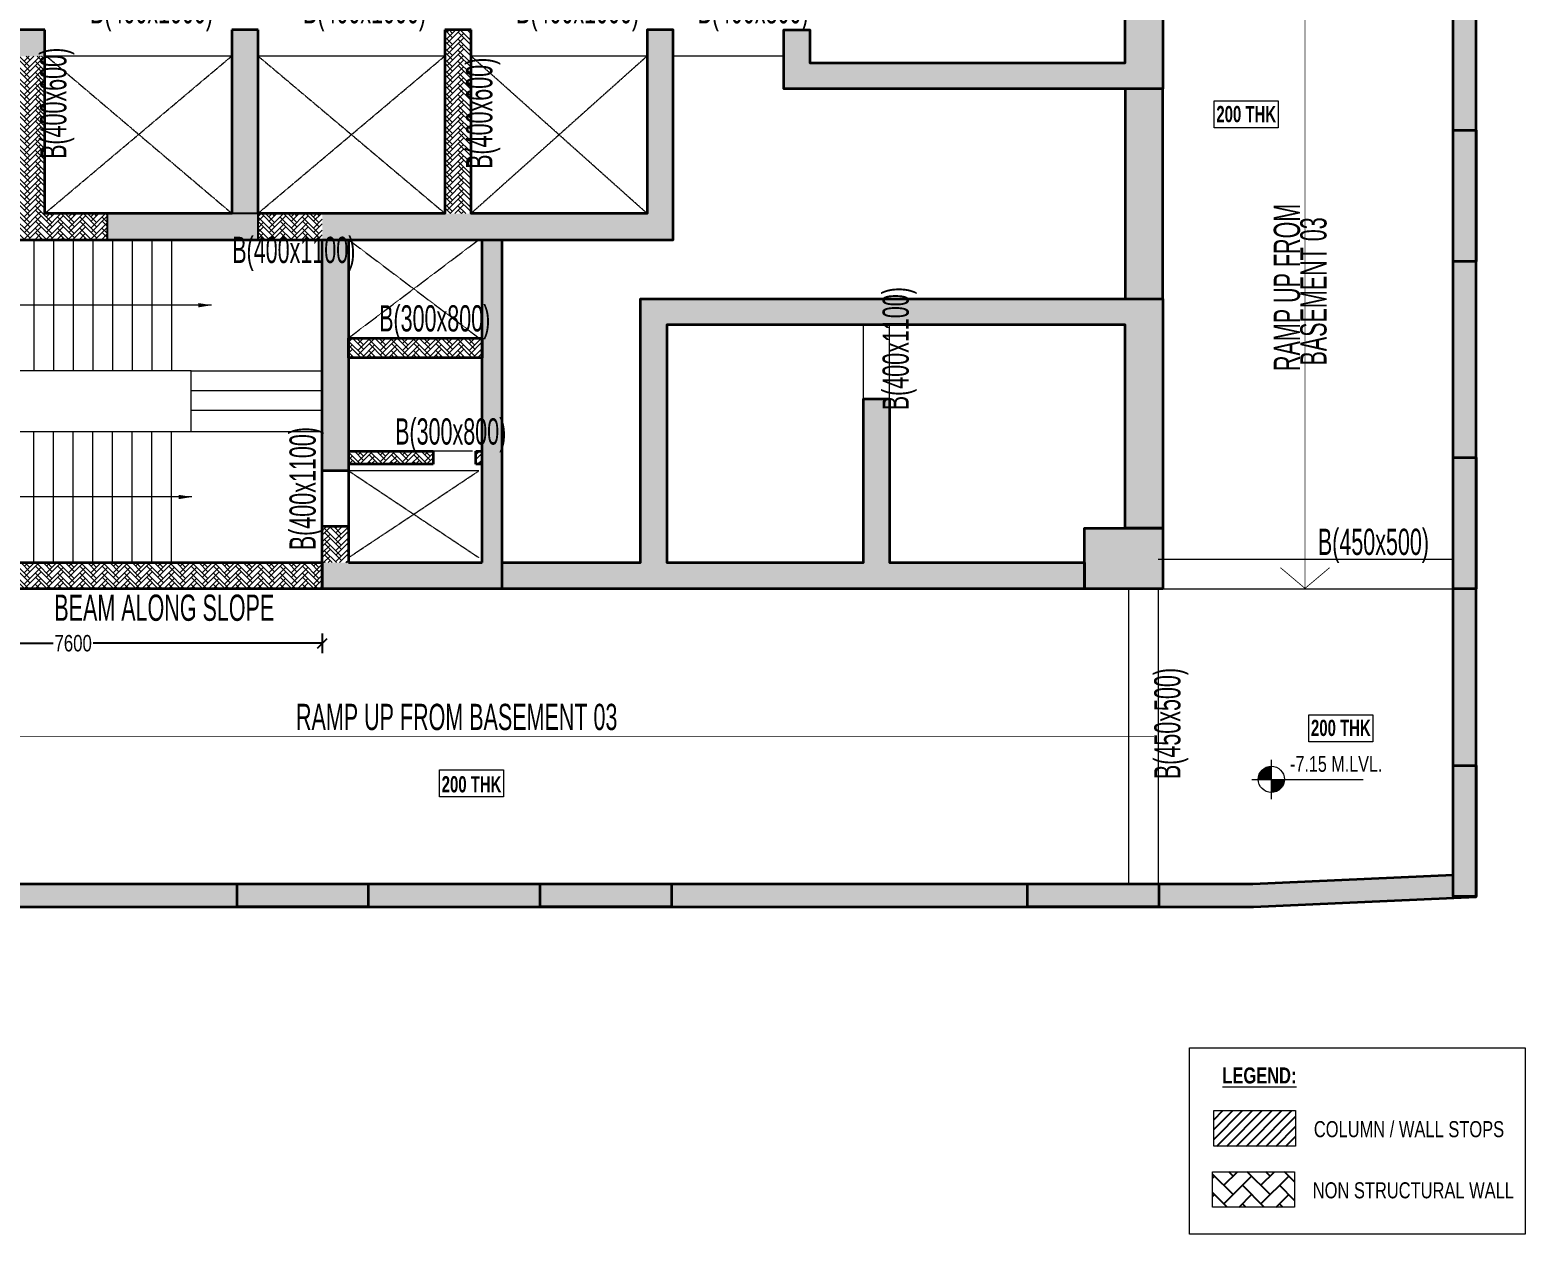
# Model space of a CAD drawing. Header units: millimetres. Extents: x -21 to 359617, y -13 to 62571.
# Drawn here: x 44454 to 67263, y 3909 to 22277 of the extents above; entities that cross this region are included whole.
import ezdxf

# ---------------------------------------------------------------- set-up
doc = ezdxf.new("R2010")
doc.units = ezdxf.units.MM
doc.linetypes.add('HIDDEN', pattern=[0.375, 0.25, -0.125])
doc.linetypes.add('HIDDEN2', pattern=[0.1875, 0.125, -0.0625])
for name, color, linetype, lineweight in [('A-ANNO-DIMS', 8, 'Continuous', 15), ('A-DETL-MISC', 35, 'Continuous', 15), ('A-FLOR-IDEN', 11, 'Continuous', 9), ('A-HIDD-ABVE', 8, 'HIDDEN', 20), ('A-HIDD-BELW', 8, 'HIDDEN2', 20), ('G-____-____-DIMS', 7, 'Continuous', 9), ('G-ANNO-TEXT', 231, 'Continuous', 9), ('S-BEAM', 7, 'Continuous', 18), ('S-BEAM-IDEN', 2, 'Continuous', 9), ('S-COL HATCH', 9, 'Continuous', 0), ('S-COLS', 5, 'Continuous', 35)]:
    doc.layers.add(name, color=color, linetype=linetype, lineweight=lineweight)
doc.layers.add('changes', color=7, linetype='Continuous')
doc.layers.add('SUNK SLAB', color=8, linetype='Continuous')
doc.styles.add('Dim.s & Anno.(Misc.)', font='ARIALN.TTF')
doc.styles.add('SOBHA', font='swisscl.ttf')
doc.styles.add('Swis721 LtCn BT', font='swisscl.ttf', dxfattribs={"width": 0.9, "height": 233.3551617873649})
doc.styles.add('Swis721 LtCn BT_1', font='swisscl.ttf', dxfattribs={"height": 239.9999999999999})
doc.styles.add('Swis721 LtCn BT_2', font='swisscl.ttf', dxfattribs={"height": 244.9922958397534})
doc.styles.add('Swis721 LtCn BT_B', font='', dxfattribs={"width": 0.9, "height": 246.9183359013865})
doc.styles.get('Swis721 LtCn BT_B').set_extended_font_data('Swis721 LtCn BT', bold=True)
doc.dimstyles.new('A-GFC-100', dxfattribs={"dimscale": 100, "dimtxt": 1.75, "dimasz": 1.5, "dimexe": 1.5, "dimexo": 0, "dimgap": 1, "dimtad": 1, "dimdsep": 46, "dimtxsty": 'Dim.s & Anno.(Misc.)', "dimblk": 'ARCHTICK', "dimcen": 0, "dimdle": 1.5, "dimclrd": 256, "dimclre": 8, "dimclrt": 6, "dimazin": 2, "dimtfac": 1, "dimtix": 1, "dimtmove": 2, "dimatfit": 3, "dimfxl": 1, "dimtolj": 1, "dimlwd": -1, "dimlwe": 9, "dimarcsym": 0})
doc.dimstyles.new('S-100', dxfattribs={"dimscale": 100, "dimtxt": 2.5, "dimasz": 1.5, "dimexe": 1.5, "dimexo": 1.5, "dimgap": 0.1, "dimtad": 0, "dimdec": 0, "dimrnd": 0.0005, "dimzin": 0, "dimdsep": 46, "dimtxsty": 'SOBHA', "dimblk": 'OBLIQUE', "dimcen": 0.09, "dimclrd": 8, "dimclre": 8, "dimclrt": 6, "dimadec": 0, "dimazin": 0, "dimtfac": 1, "dimtdec": 0, "dimtofl": 0, "dimtmove": 0, "dimatfit": 3, "dimfxl": 1.5, "dimfxlon": 1, "dimtolj": 1, "dimtzin": 0, "dimlwd": -1, "dimlwe": -1, "dimarcsym": 0})
pattern_1 = [(45, (-31794446.85298591, 20735559.74809882), (0, 169.7056274847714), [360, -120]), (135, (-31794362.00017216, 20735644.60091257), (1.33e-14, 169.7056274847714), [360, -120])]
pattern_2 = [(45, (-31785957.9913243, 20748560.67415439), (0, 169.7056274847714), [360, -120]), (135, (-31785873.13851056, 20748645.52696814), (1.33e-14, 169.7056274847714), [360, -120])]

# ---------------------------------------------------------------- blocks, each defined once
blk = doc.blocks.new('_ARCHTICK')
at = {"color": 0, "linetype": 'ByBlock', "const_width": 0.15}
blk.add_lwpolyline([(-0.5, -0.5), (0.5, 0.5)], dxfattribs=at)
blk = doc.blocks.new('A$C31bf04c8')
at = {"layer": 'S-COL HATCH', "transparency": 33554687}
h = blk.add_hatch(color=256, dxfattribs=at)
h.dxf.hatch_style = 1
edge = h.paths.add_edge_path()
edge.add_line((-12645.22190790623, -10575.19985628128), (46759.53647775203, -10575.19985628128))
edge.add_line((46759.53647775203, -10575.19985628128), (50154.77851886302, -10425.00601053238))
edge.add_line((50154.77851886302, -10425.00601053238), (50154.77851886302, 18362.28214049339))
edge.add_arc((65982.97857690603, 101150.6081447527), 84287.8332837242, 235.3318360843077, 259.1763076908551, ccw=False)
edge.add_arc((-8446.611141368747, 268.2098512127995), 41199.68046838963, 49.9961516128636, 101.0852321286915)
edge.add_line((-16368.03390341252, 40699.19712734222), (-15227.48269014805, 21150.0005850792))
edge.add_line((-15227.48269014805, 21150.0005850792), (-12645.22190790623, 21150.00058484077))
edge.add_line((-12645.22190790623, 21150.00058484077), (-12645.22190790623, -10575.19985628128))
edge = h.paths.add_edge_path(flags=16)
edge.add_line((-12295.22190838307, -10225.19985580444), (46751.79886502772, -10225.19985580444))
edge.add_line((46751.79886502772, -10225.19985580444), (49804.77851838618, -10090.14652299881))
edge.add_line((49804.77851838618, -10090.14652299881), (49804.77851838618, 18073.36296987534))
edge.add_arc((65982.9785742499, 101150.6081398986), 84637.83327854906, 235.3207608542366, 258.9803174311657, ccw=False)
edge.add_arc((-8446.611140910538, 268.2098531685769), 40849.68046623029, 49.97334944151059, 100.6567920093794)
edge.add_line((-16000.76089220494, 40413.33677697181), (-14897.30743341893, 21500.00058507919))
edge.add_line((-14897.30743341893, 21500.00058507919), (-12295.22190838307, 21500.00058460236))
edge.add_line((-12295.22190838307, 21500.00058460236), (-12295.22190838307, -10225.19985580444))
h = blk.add_hatch(color=256, dxfattribs=at)
h.dxf.hatch_style = 1
h.paths.add_polyline_path([(50154.77403869479, 1269.282260000706), (49804.77403860167, 1269.282260000706), (49804.77403860167, -730.7177399992943), (50154.77403869479, -730.7177399992943)])
h = blk.add_hatch(color=256, dxfattribs=at)
h.dxf.hatch_style = 1
h.paths.add_polyline_path([(49804.77403860167, -5724.030083488673), (50154.77403916046, -5724.030083488673), (50154.77403916046, -3724.030083488673), (49804.77403860167, -3724.030083488673)])
h = blk.add_hatch(color=256, dxfattribs=at)
h.dxf.hatch_style = 1
h.paths.add_polyline_path([(49804.77467297017, -10420.82390606031), (50154.77467352897, -10420.82390606031), (50154.77467352897, -8420.823906060308), (49804.77467297017, -8420.823906060308)])
h = blk.add_hatch(color=256, dxfattribs=at)
h.dxf.hatch_style = 1
h.paths.add_polyline_path([(31254.68912032992, -10224.03008209169), (31254.68912079558, -10574.03008265048), (33254.68912032992, -10574.03008265048), (33254.68912126124, -10224.03008209169)])
h = blk.add_hatch(color=256, dxfattribs=at)
h.dxf.hatch_style = 1
h.paths.add_polyline_path([(35879.76312229038, -10224.03008209169), (35879.76312275603, -10574.03008265048), (37879.76312229037, -10574.03008265048), (37879.7631232217, -10224.03008209169)])
h = blk.add_hatch(color=256, dxfattribs=at)
h.dxf.hatch_style = 1
h.paths.add_polyline_path([(43314.71465666219, -10224.03008618206), (43314.71465712786, -10574.03008674085), (45314.7146566622, -10574.03008674085), (45314.71465759351, -10224.03008618206)])
at = {"layer": 'S-COLS', "elevation": -6.406737e-10}
blk.add_lwpolyline([(-12645.22190790623, -10575.19985628128), (46759.53647775203, -10575.19985628128), (50154.77851886302, -10425.00601053238), (50154.77851886302, 18362.28214049339, -0.104418166803797), (18038.15277118236, 31827.21730065346, 0.2266855225477514), (-16368.03390341252, 40699.19712734222), (-15227.48269014805, 21150.0005850792), (-12645.22190790623, 21150.00058484077)], format="xyb", close=True, dxfattribs=at)
at = {"layer": 'S-COLS'}
blk.add_lwpolyline([(-12295.22190838307, -10225.19985580444), (46751.79886502772, -10225.19985580444), (49804.77851838618, -10090.14652299881), (49804.77851838618, 18073.36296987534, -0.1036025941680122), (17825.60995406657, 31548.66370105744, 0.2248253873117498), (-16000.76089220494, 40413.33677697181), (-14897.30743341893, 21500.00058507919), (-12295.22190838307, 21500.00058460236)], format="xyb", close=True, dxfattribs=at)
for points, elevation in [([(49804.77403860167, 1269.282260000706), (50154.77403869479, 1269.282260000706), (50154.77403869479, -730.7177399992943), (49804.77403860167, -730.7177399992943)], -4.87149e-10), ([(49804.77403860167, -3724.030083488673), (50154.77403916046, -3724.030083488673), (50154.77403916046, -5724.030083488673), (49804.77403860167, -5724.030083488673)], -4.87149e-10), ([(49804.77467297017, -8420.823906060308), (50154.77467352897, -8420.823906060308), (50154.77467352897, -10420.82390606031), (49804.77467297017, -10420.82390606031)], -4.86958e-10), ([(31254.68912032992, -10224.03008209169), (33254.68912126124, -10224.03008209169), (33254.68912032992, -10574.03008265048), (31254.68912079558, -10574.03008265048)], -4.87149e-10), ([(35879.76312229038, -10224.03008209169), (37879.7631232217, -10224.03008209169), (37879.76312229037, -10574.03008265048), (35879.76312275603, -10574.03008265048)], -4.87149e-10), ([(43314.71465666219, -10224.03008618206), (45314.71465759351, -10224.03008618206), (45314.7146566622, -10574.03008674085), (43314.71465712786, -10574.03008674085)], 3.293981e-10)]:
    blk.add_lwpolyline(points, close=True, dxfattribs=dict(at, elevation=elevation))
blk = doc.blocks.new('Spot Elevations - M_Spot Elevation - Target Filled-23738-FIRST FLOOR  FRAMING PLAN _NTA_')
at = {"layer": 'G-____-____-DIMS'}
h = blk.add_hatch(color=256, dxfattribs=at)
edge = h.paths.add_edge_path(flags=0)
edge.add_line((1.6e-15, 0), (-1.999999999999998, 0))
edge.add_arc((-2.6e-15, 1.9e-15), 1.999999999999994, 90.00000000000023, 180.0000000000001, ccw=False)
edge.add_line((1.6e-15, 1.999999999999998), (1.6e-15, 0))
h = blk.add_hatch(color=256, dxfattribs=at)
edge = h.paths.add_edge_path(flags=0)
edge.add_line((1.6e-15, 0), (2.000000000000003, 0))
edge.add_arc((9e-15, -5.8e-15), 1.999999999999992, 269.9999999999993, 359.99999999999983, ccw=False)
edge.add_line((1.6e-15, -1.999999999999999), (1.6e-15, 0))
for p, q in [((1.9e-15, -2.999999999999999), (1.9e-15, 2.999999999999999)), ((-2.999999999999997, 0), (14, 0))]:
    blk.add_line(p, q, dxfattribs=at)
blk.add_circle((1.6e-15, 0), 2.000000000000001, dxfattribs=at)
blk = doc.blocks.new('A$C0921b736')
at = {"layer": 'S-COL HATCH', "transparency": 33554687}
h = blk.add_hatch(color=256, dxfattribs=at)
h.dxf.hatch_style = 1
h.paths.add_polyline_path([(53250.00261548161, 8375.199839565903), (53250.00645974278, 19875.20501825586), (52675.00646021962, 19875.20503497123), (52675.00266996026, 8775.19985628128), (47865.00030091405, 8775.19985628128), (47865.00030091405, 9275.199857234955), (47464.94573882222, 9275.19985723123), (47464.94573882222, 8375.199856277555)])
h = blk.add_hatch(color=256, dxfattribs=at)
h.dxf.hatch_style = 1
h.paths.add_polyline_path([(36195.00383475423, 9275.199857234955), (32424.98373511434, 9275.199857234955), (32424.98373511434, 8875.199853420258), (36195.00383475423, 8875.199853420258)])
h = blk.add_hatch(color=256, dxfattribs=at)
h.dxf.hatch_style = 1
h.paths.add_polyline_path([(39445.00383475423, 9275.199857234955), (39045.00383378938, 9275.199857234955), (39045.00383378938, 6475.199453752487), (39445.00383475423, 6475.199453752487)])
h = blk.add_hatch(color=256, dxfattribs=at)
h.dxf.hatch_style = 1
h.paths.add_polyline_path([(40425.00396037474, 6075.199857231229), (40425.00396037474, 6475.199857234954), (45379.36065390706, 6475.199857234954), (45379.35989345982, 9275.19929081574), (45779.36065390706, 9275.19929081574), (45779.36065390706, 6075.199853420258)])
at = {"layer": 'S-COL HATCH'}
h = blk.add_hatch(dxfattribs=at)
h.set_pattern_fill('AR-HBONE', color=256, scale=30)
h.set_pattern_definition(pattern_1)
h.paths.add_polyline_path([(42695.00383379683, 6475.199453752487), (42295.00383093953, 6475.199453752487), (42295.00383093953, 9275.199857234955), (42695.00383379683, 9275.199857234955)])
h = blk.add_hatch(dxfattribs=at)
h.set_pattern_fill('AR-HBONE', color=256, scale=30)
h.set_pattern_definition(pattern_1)
h.paths.add_polyline_path([(34925.00383475423, 8875.199451070279), (34625.00383475423, 8875.199451070279), (34625.00383378938, 7775.199857234955), (32825.00347719714, 7775.199370574206), (32825.003389325, 8100.199857234954), (32525.00383475423, 8100.199857234954), (32525.00383475423, 7397.699796199798), (32825.0035792552, 7397.699796199798), (32825.00317355618, 7475.199857234954), (34625.00383378566, 7475.199857234954), (34625.00384004042, 6375.199853420258), (32825.00382754952, 6375.199853420258), (32825.00382754952, 6452.699792385101), (32525.00383475423, 6452.699792385101), (32525.00383378938, 6075.199857242406), (37145.00383379311, 6075.199853420258), (37145.00383379311, 6475.199453752487), (34925.00383378938, 6475.199453752487)])
h = blk.add_hatch(dxfattribs=at)
h.set_pattern_fill('AR-HBONE', color=256, scale=30)
h.set_pattern_definition(pattern_1)
h.paths.add_polyline_path([(36195.00383378938, 6475.199453752487), (35795.00383093953, 6475.199453752487), (35795.00383093953, 8875.199445910752), (36195.00383378938, 8875.199445910752)])
at = {"layer": 'S-COL HATCH', "transparency": 33554687}
h = blk.add_hatch(color=256, dxfattribs=at)
h.dxf.hatch_style = 1
h.paths.add_polyline_path([(39445.00343366712, 6475.199453752487), (37145.00383379311, 6475.199453752487), (37145.00383379311, 6075.199857234955), (39445.00343366712, 6075.199857234955)])
at = {"layer": 'S-COL HATCH'}
h = blk.add_hatch(dxfattribs=at)
h.set_pattern_fill('AR-HBONE', color=256, scale=30)
h.set_pattern_definition(pattern_1)
h.paths.add_polyline_path([(39445.00343366712, 6475.199453752487), (40425.00396037474, 6475.199453752487), (40425.00396037474, 6075.199853420258), (39445.00343366712, 6075.199853420258)])
at = {"layer": 'S-COL HATCH', "transparency": 33554687}
h = blk.add_hatch(color=256, dxfattribs=at)
h.dxf.hatch_style = 1
h.paths.add_polyline_path([(40425.00396037474, 6075.199853420258), (40825.00016829744, 6075.199853420258), (40825.00396037474, 6075.197065066546), (40825.00396037474, 4575.199855804443), (40825.00395882874, 4575.199855804443), (40825.00395882874, 4275.199855804443), (40825.00395968184, 2550.19985723123), (40425.00396037474, 2550.19985723123)])
h = blk.add_hatch(color=256, dxfattribs=at)
h.dxf.hatch_style = 1
h.paths.add_polyline_path([(42864.97400055453, 6075.199853420258), (43164.94573846459, 6075.199853420258), (43164.94573846459, 750), (42864.94573852047, 750), (40425.00396037474, 750), (40425.00396037474, 1150), (42864.94757630303, 1150), (42864.95538688451, 2850.000059019775), (42864.96354975551, 2850.000059001148), (42864.95549358055, 2850.005689714104)])
h = blk.add_hatch(color=256, dxfattribs=at)
h.dxf.hatch_style = 1
h.paths.add_polyline_path([(52675.00135013833, 4775.19985723868), (52675.00030091404, 1674.807420015335), (53250.00030043721, 1674.807420015335), (53250.00154577195, 5175.197100766003), (45279.36065390706, 5175.199856281281), (45279.36065390706, 1149.942919988185), (43164.94764410331, 1149.942919988185), (43164.94573852792, 749.9999992847441), (52050.00030043721, 749.9999992847441), (52050.00030043721, 1149.942919988185), (49079.36065390706, 1149.942919988185), (49079.36065390706, 3647.810049057007), (48679.32475188374, 3647.810049057007), (48679.32475188374, 1149.942919988185), (45679.36065390706, 1149.942919988185), (45679.36065390706, 4775.199857234954)])
at = {"layer": 'S-COL HATCH'}
h = blk.add_hatch(dxfattribs=at)
h.set_pattern_fill('AR-HBONE', color=256, scale=30)
h.set_pattern_definition(pattern_1)
h.paths.add_polyline_path([(40825.00395882874, 4275.199855804443), (42864.96193709224, 4275.199855916201), (42864.96331324428, 4575.199855916202), (40825.00395882874, 4575.199855804443)])
h = blk.add_hatch(dxfattribs=at)
h.set_pattern_fill('AR-HBONE', color=256, scale=30)
h.set_pattern_definition(pattern_1)
h.paths.add_polyline_path([(42114.95826495439, 2850.000288724899), (42114.95826447754, 2650.000288724899), (40825.0039601624, 2650.048025220633), (40825.0039601624, 2850.000288724899)])
h = blk.add_hatch(dxfattribs=at)
h.set_pattern_fill('AR-HBONE', color=256, scale=30)
h.set_pattern_definition(pattern_1)
h.paths.add_polyline_path([(42764.95659396052, 2850.000288724899), (42864.95539010316, 2850.000059001148), (42864.95447120815, 2650.000059001148), (42764.95659396052, 2650.000288963318)])
h = blk.add_hatch(dxfattribs=at)
h.set_pattern_fill('AR-HBONE', color=256, scale=30)
h.set_pattern_definition(pattern_1)
h.paths.add_polyline_path([(40425.00396037474, 1700.045884158462), (40825.00396037474, 1700.045884158462), (40825.00396037474, 1150), (40425.00396037474, 1150)])
at = {"layer": 'S-COL HATCH', "transparency": 33554687}
h = blk.add_hatch(color=256, dxfattribs=at)
h.dxf.hatch_style = 1
h.paths.add_polyline_path([(53250.00030043721, 1674.807420015335), (53250.00030043721, 749.9999992847441), (52050.00030043721, 749.9999992847441), (52050.00030043721, 1674.807420015335)])
at = {"layer": 'S-COL HATCH'}
h = blk.add_hatch(dxfattribs=at)
h.set_pattern_fill('AR-HBONE', color=256, scale=30)
h.set_pattern_definition(pattern_1)
h.paths.add_polyline_path([(40425.00396037474, 1150), (32825.00383379311, 1150), (32825.00383379311, 750), (40425.00396037474, 750)])
at = {"layer": 'changes'}
blk.add_lwpolyline([(39445.00343366712, 6475.199453752487), (37145.00383379311, 6475.199453752487), (37145.00383379311, 6075.199857234955), (39445.00343366712, 6075.199857234955)], close=True, dxfattribs=at)
at = {"layer": 'S-COLS'}
for p, q in [((40825.00396037474, 2550.19985723123), (40425.00781095028, 2550.19985723123)), ((40825.00396037474, 1700.045884158462), (40425.00396037474, 1700.045884158462))]:
    blk.add_line(p, q, dxfattribs=at)
for points in [[(53250.00261548161, 8375.19985628128), (47464.94573882222, 8375.199856277555), (47464.94573882222, 9275.19985723123), (47865.00030091405, 9275.199857234955), (47865.00030091405, 8775.19985628128), (52675.00266996026, 8775.19985628128), (52675.00646021962, 19875.20503497123), (53250.00645974278, 19875.20503497123)], [(40825.00395882874, 4575.199855804443), (42864.96331324428, 4575.199855916202), (42864.96193709224, 4275.199855916201), (40825.00395882874, 4275.199855804443)]]:
    blk.add_lwpolyline(points, close=True, dxfattribs=at)
for points in [[(36195.00383475423, 9275.199857234955), (32424.98373511434, 9275.199857234955)], [(34625.00383475423, 6075.199853420258), (45779.36065390706, 6075.199853420258), (45779.36065390706, 9275.199857234955), (45379.36065390706, 9275.199857234955), (45379.36065390706, 6475.199857234954), (42695.00383475422, 6475.199857234954), (42695.00383475422, 9275.199857234955)], [(39045.00383093953, 9275.199857234955), (39045.00383093953, 6475.199857234954), (36195.00383475423, 6475.199857234954), (36195.00383475423, 9275.199857234955)], [(39445.00383475423, 9275.199857234955), (39045.00383093953, 9275.199857234955)], [(42295.00383093953, 9275.199857234955), (42295.00383093953, 6475.199857234954), (39445.00383475423, 6475.199857234954), (39445.00383475423, 9275.199857234955)], [(42695.00383475422, 9275.199857234955), (42295.00383093953, 9275.199857234955)], [(40825.00396037474, 750), (40425.00396037474, 750), (40425.00396037474, 6075.199857231229)], [(40825.00396037474, 6075.199857231229), (40825.00396037474, 1150)], [(43164.97111108898, 6075.199857234955), (43164.94573852792, 750), (42864.94573852047, 750)], [(42864.94757630303, 1150), (42864.97020493075, 6075.199857234955)], [(53250.00154577195, 5175.197100661694), (53250.00030043721, 1674.807420015335), (52675.00030091404, 1674.807420015335), (52675.00135013833, 4775.19985723868), (45679.36065390706, 4775.199857234954), (45679.36065390706, 1149.942919988185), (48679.32475188374, 1149.942919988185), (48679.32475188374, 3647.810049057007), (49079.36065390706, 3647.810049057007), (49079.36065390706, 1149.942919988185), (52050.00030043721, 1149.942919988185), (52050.00030043721, 749.9999992847441), (43164.94573852792, 749.9999992847441)], [(43164.94764410331, 1149.942919988185), (45279.36065390706, 1149.942919988185), (45279.36065390706, 5175.199856281281), (53250.00154577195, 5175.197100766003)], [(40825.00290454179, 2850.000288724899), (42114.95826495439, 2850.000288724899)], [(42114.95826495439, 2850.000288724899), (42114.95826447754, 2650.000288724899)], [(42764.95826400071, 2650.000288963318), (42764.95826400071, 2850.000288724899)], [(42764.95826400071, 2850.000288724899), (42864.96354975551, 2850.000059001148)], [(42114.95826400071, 2650.000288724899), (40825.0001097992, 2650.048025369644)], [(42864.95446886867, 2650.000059001148), (42764.95826113968, 2650.000288963318)], [(32825.00383379311, 1150), (40425.00396037474, 1150), (40425.00396037474, 750), (30125.00351956487, 750)], [(40825.00396037474, 1150), (42864.94573852047, 1150)], [(42864.94573852047, 750), (40825.00396037474, 750)]]:
    blk.add_lwpolyline(points, dxfattribs=at)
at = {"layer": 'S-COLS', "elevation": 4.083295e-10}
blk.add_lwpolyline([(53250.00030043721, 749.9999992847441), (52050.00030043721, 749.9999992847441), (52050.00030043721, 1674.807420015335), (53250.00030043721, 1674.807420015335)], close=True, dxfattribs=at)
blk = doc.blocks.new('_OBLIQUE')
at = {"color": 0, "linetype": 'ByBlock'}
blk.add_line((-0.5, -0.5), (0.5, 0.5), dxfattribs=at)
blk = doc.blocks.new('*D60')
at = {"layer": 'changes', "color": 8, "transparency": 16777216}
for p, q in [((41313.8654953985, 13070.2679168967), (41313.8654953985, 12770.2679168967)), ((48913.86562198014, 13070.2679168967), (48913.86562198014, 12770.2679168967)), ((41313.8654953985, 12920.2679168967), (44807.91208555695, 12920.2679168967)), ((48913.86562198014, 12920.2679168967), (45419.81903182169, 12920.2679168967))]:
    blk.add_line(p, q, dxfattribs=at)
at = {"layer": 'changes', "color": 8, "transparency": 16777216, "xscale": 150, "yscale": 150, "zscale": 150, "rotation": 180}
blk.add_blockref('_OBLIQUE', (41313.8654953985, 12920.2679168967), dxfattribs=at)
at = {"layer": 'changes', "color": 8, "transparency": 16777216, "xscale": 150, "yscale": 150, "zscale": 150}
blk.add_blockref('_OBLIQUE', (48913.86562198014, 12920.2679168967), dxfattribs=at)
at = {"layer": 'changes', "color": 6, "transparency": 16777216, "insert": (45113.86555868932, 12920.2679168967), "char_height": 250, "attachment_point": 5, "style": 'SOBHA'}
blk.add_mtext('\\A1;7600', dxfattribs=at)
blk = doc.blocks.new('A$C40398dd4')
at = {"layer": 'A-ANNO-DIMS', "ltscale": 500, "elevation": 4.012329e-10}
blk.add_lwpolyline([(5809.928524971009, 999.960521697998), (6600.000063419343, 1000.017378807068), (6599.994907855988, 1564.949750185013)], dxfattribs=at)
at = {"layer": 'A-DETL-MISC'}
for p, q in [((2300.000124931335, 4925.211443424225), (2300.000124931335, 2925.211443424225)), ((2600.000124931336, 4925.211443424225), (2600.000124931336, 2925.211443424225)), ((2900.000124931336, 4925.211443424225), (2900.000124931336, 2925.211443424225)), ((3200.000126838684, 4925.211443424225), (3200.000126838684, 2925.211443424225)), ((3500.000124931336, 4925.211443424225), (3500.000124931336, 2925.211443424225)), ((3800.000124931336, 4925.211443424225), (3800.000124931336, 2925.211443424225)), ((4100.000124931336, 4925.211443424225), (4100.000124931336, 2925.211443424225)), ((4400.000124931335, 4925.211443424225), (4400.000124931335, 2925.211443424225)), ((4700.000126838683, 4925.211443424225), (4700.000126838683, 2925.211443424225)), ((5000.000124931336, 4925.211443424225), (5000.000124931336, 2925.211443424225)), ((5300.000124931336, 4925.109315156936), (5300.000124931336, 2925.223028182984)), ((2300.000124931335, 0.0057928562164307), (2300.000124931335, 2000.005792856216)), ((2600.000124931336, 0.0057928562164307), (2600.000124931336, 2000.005792856216)), ((2900.000124931336, 0.0057928562164307), (2900.000124931336, 2000.005792856216)), ((3200.000126838684, 0.0057928562164307), (3200.000126838684, 2000.005792856216)), ((3500.000124931336, 0.0057928562164307), (3500.000124931336, 2000.005792856216)), ((3800.000124931336, 0.0057928562164307), (3800.000124931336, 2000.005792856216)), ((4100.000124931336, 0.0057928562164307), (4100.000124931336, 2000.005792856216)), ((4400.000124931335, 0.0057928562164307), (4400.000124931335, 2000.005792856216)), ((4700.000126838683, 0.0057928562164307), (4700.000126838683, 2000.005792856216)), ((5000.000124931336, 0.0057928562164307), (5000.000124931336, 2000.005792856216)), ((5300.000124931336, 0.1079204082489014), (5300.000124931336, 1999.994207382202))]:
    blk.add_line(p, q, dxfattribs=at)
for points in [[(2000.000124931335, 2925.217235565185), (0, 2925.217235565185)], [(5599.999998569488, 2925.217235565185), (7600.000124931336, 2925.217235565185)], [(2000.000124931335, 2625.217235565186), (0, 2625.217235565186)], [(5599.999998569488, 2625.217235565186), (7600.000124931336, 2625.217235565186)], [(2000.000124931335, 2325.217235326767), (0, 2325.217235326767)], [(5599.999998569488, 2325.217235326767), (7600.000124931336, 2325.217235326767)]]:
    blk.add_lwpolyline(points, dxfattribs=at)
blk.add_lwpolyline([(5599.999998569488, 2925.217235565185), (5599.999998569488, 2000.011585474014), (2000.000124931335, 2000.005792856216), (2000.000124931335, 2925.211443424225)], close=True, dxfattribs=at)
at = {"layer": 'A-DETL-MISC', "elevation": 4.012329e-10}
for points in [[(2000.000124931335, 2000.011585474014), (0, 2000.011585474014)], [(5599.999998569488, 2000.011585474014), (7600.000124931336, 2000.011585474014)]]:
    blk.add_lwpolyline(points, dxfattribs=at)
at = {"layer": 'A-ANNO-DIMS', "ltscale": 500}
for points in [[(1688.385704517364, 3925.211443424225), (5509.928524971009, 3925.16617178917)], [(6599.994907855988, 1564.949750185013), (6600.040178775788, 3126.397791862488)], [(1988.385702610016, 1000.005792856216), (5809.928524971009, 999.960521697998)]]:
    blk.add_leader(points, dimstyle='A-GFC-100', override={"dimasz": 2, "dimtad": 0, "dimfxl": 0.18, "dimarcsym": 1}, dxfattribs=at)

msp = doc.modelspace()

# ---------------------------------------------------------------- hatches: boundary and pattern name
at = {"layer": 'S-COL HATCH', "transparency": 33554687}
h = msp.add_hatch(color=256, dxfattribs=at)
h.dxf.hatch_style = 1
h.paths.add_polyline_path([(61738.86427708701, 21376.12589514008), (61738.86812134818, 32876.13107383004), (61163.86812182502, 32876.13109054542), (61163.86433156566, 21776.12591185546), (56353.86196251944, 21776.12591185546), (56353.86196251944, 22276.12591280913), (55953.80740042762, 22276.12591280541), (55953.80740042762, 21376.12591185173)])
h = msp.add_hatch(color=256, dxfattribs=at)
h.dxf.hatch_style = 1
h.paths.add_polyline_path([(44683.86549635963, 22276.12591280913), (40913.84539671973, 22276.12591280913), (40913.84539671973, 21876.12590899444), (44683.86549635963, 21876.12590899444)])
h = msp.add_hatch(color=256, dxfattribs=at)
h.dxf.hatch_style = 1
h.paths.add_polyline_path([(47933.86549635963, 22276.12591280913), (47533.86549539477, 22276.12591280913), (47533.86549539477, 19476.12550932666), (47933.86549635963, 19476.12550932666)])
h = msp.add_hatch(color=256, dxfattribs=at)
h.dxf.hatch_style = 1
h.paths.add_polyline_path([(48913.86562198014, 19076.12591280541), (48913.86562198014, 19476.12591280913), (53868.22231551246, 19476.12591280913), (53868.22155506522, 22276.12534638992), (54268.22231551246, 22276.12534638992), (54268.22231551246, 19076.12590899443)])
at = {"layer": 'S-COL HATCH'}
h = msp.add_hatch(dxfattribs=at)
h.set_pattern_fill('AR-HBONE', color=256, scale=30)
h.set_pattern_definition(pattern_2)
h.paths.add_polyline_path([(51183.86549540223, 19476.12550932666), (50783.86549254493, 19476.12550932666), (50783.86549254493, 22276.12591280913), (51183.86549540223, 22276.12591280913)])
h = msp.add_hatch(dxfattribs=at)
h.set_pattern_fill('AR-HBONE', color=256, scale=30)
h.set_pattern_definition(pattern_2)
h.paths.add_polyline_path([(43413.86549635963, 21876.12550664446), (43113.86549635963, 21876.12550664446), (43113.86549539477, 20776.12591280913), (41313.86513880253, 20776.12542614839), (41313.86505093039, 21101.12591280913), (41013.86549635963, 21101.12591280913), (41013.86549635963, 20398.62585177398), (41313.86524086058, 20398.62585177398), (41313.86483516157, 20476.12591280913), (43113.86549539105, 20476.12591280913), (43113.86550164582, 19376.12590899443), (41313.86548915491, 19376.12590899443), (41313.86548915491, 19453.62584795928), (41013.86549635963, 19453.62584795928), (41013.86549539477, 19076.12591281658), (45633.8654953985, 19076.12590899443), (45633.8654953985, 19476.12550932666), (43413.86549539477, 19476.12550932666)])
h = msp.add_hatch(dxfattribs=at)
h.set_pattern_fill('AR-HBONE', color=256, scale=30)
h.set_pattern_definition(pattern_2)
h.paths.add_polyline_path([(44683.86549539477, 19476.12550932666), (44283.86549254493, 19476.12550932666), (44283.86549254493, 21876.12550148493), (44683.86549539477, 21876.12550148493)])
at = {"layer": 'S-COL HATCH', "transparency": 33554687}
h = msp.add_hatch(color=256, dxfattribs=at)
h.dxf.hatch_style = 1
h.paths.add_polyline_path([(61738.86427708701, 21376.12591185546), (61163.86301174373, 21376.12591185546), (61163.8631500265, 18176.12325573092), (61738.86441536978, 18176.12325573092)])
h = msp.add_hatch(color=256, dxfattribs=at)
h.dxf.hatch_style = 1
h.paths.add_polyline_path([(47933.86509527252, 19476.12550932666), (45633.8654953985, 19476.12550932666), (45633.8654953985, 19076.12591280913), (47933.86509527252, 19076.12591280913)])
at = {"layer": 'S-COL HATCH'}
h = msp.add_hatch(dxfattribs=at)
h.set_pattern_fill('AR-HBONE', color=256, scale=30)
h.set_pattern_definition(pattern_2)
h.paths.add_polyline_path([(47933.86509527252, 19476.12550932666), (48913.86562198014, 19476.12550932666), (48913.86562198014, 19076.12590899443), (47933.86509527252, 19076.12590899443)])
at = {"layer": 'S-COL HATCH', "transparency": 33554687}
h = msp.add_hatch(color=256, dxfattribs=at)
h.dxf.hatch_style = 1
h.paths.add_polyline_path([(48913.86562198014, 19076.12590899443), (49313.86182990284, 19076.12590899443), (49313.86562198014, 19076.12312064072), (49313.86562198014, 17576.12591137862), (49313.86562043415, 17576.12591137862), (49313.86562043415, 17276.12591137862), (49313.86562128723, 15551.12591280541), (48913.86562198014, 15551.12591280541)])
h = msp.add_hatch(color=256, dxfattribs=at)
h.dxf.hatch_style = 1
h.paths.add_polyline_path([(51353.83566215993, 19076.12590899443), (51653.80740006999, 19076.12590899443), (51653.80740006999, 13750.92605557418), (51353.80740012587, 13750.92605557418), (48913.86562198014, 13750.92605557418), (48913.86562198014, 14150.92605557418), (51353.80923790843, 14150.92605557418), (51353.81704848991, 15850.92611459395), (51353.82521136091, 15850.92611457532), (51353.81715518595, 15850.93174528828)])
h = msp.add_hatch(color=256, dxfattribs=at)
h.dxf.hatch_style = 1
h.paths.add_polyline_path([(61163.86301174373, 17776.12591281286), (61163.86196251944, 14675.73347558951), (61738.86196204261, 14675.73347558951), (61738.86320737735, 18176.12315634018), (53768.22231551246, 18176.12591185546), (53768.22231551246, 14150.86897556236), (51653.80930570871, 14150.86897556236), (51653.80740013332, 13750.92605485892), (60538.86196204261, 13750.92605485892), (60538.86196204261, 14150.86897556236), (57568.22231551246, 14150.86897556236), (57568.22231551246, 16648.73610463118), (57168.18641348914, 16648.73610463118), (57168.18641348914, 14150.86897556236), (54168.22231551246, 14150.86897556236), (54168.22231551246, 17776.12591280913)])
at = {"layer": 'S-COL HATCH'}
h = msp.add_hatch(dxfattribs=at)
h.set_pattern_fill('AR-HBONE', color=256, scale=30)
h.set_pattern_definition(pattern_2)
h.paths.add_polyline_path([(49313.86562043415, 17276.12591137862), (51353.82359869764, 17276.12591149038), (51353.82497484968, 17576.12591149038), (49313.86562043415, 17576.12591137862)])
h = msp.add_hatch(dxfattribs=at)
h.set_pattern_fill('AR-HBONE', color=256, scale=30)
h.set_pattern_definition(pattern_2)
h.paths.add_polyline_path([(50603.81992655979, 15850.92634429908), (50603.81992608295, 15650.92634429908), (49313.8656217678, 15650.97408079481), (49313.8656217678, 15850.92634429908)])
h = msp.add_hatch(dxfattribs=at)
h.set_pattern_fill('AR-HBONE', color=256, scale=30)
h.set_pattern_definition(pattern_2)
h.paths.add_polyline_path([(51253.81825556592, 15850.92634429908), (51353.81705170856, 15850.92611457532), (51353.81613281355, 15650.92611457532), (51253.81825556592, 15650.92634453749)])
h = msp.add_hatch(dxfattribs=at)
h.set_pattern_fill('AR-HBONE', color=256, scale=30)
h.set_pattern_definition(pattern_2)
h.paths.add_polyline_path([(48913.86562198014, 14700.97193973264), (49313.86562198014, 14700.97193973264), (49313.86562198014, 14150.92605557418), (48913.86562198014, 14150.92605557418)])
at = {"layer": 'S-COL HATCH', "transparency": 33554687}
h = msp.add_hatch(color=256, dxfattribs=at)
h.dxf.hatch_style = 1
h.paths.add_polyline_path([(61738.86196204261, 14675.73347558951), (61738.86196204261, 13750.92605485892), (60538.86196204261, 13750.92605485892), (60538.86196204261, 14675.73347558951)])
at = {"layer": 'S-COL HATCH'}
h = msp.add_hatch(dxfattribs=at)
h.set_pattern_fill('AR-HBONE', color=256, scale=30)
h.set_pattern_definition(pattern_2)
h.paths.add_polyline_path([(48913.86562198014, 14150.92605557418), (41313.8654953985, 14150.92605557418), (41313.8654953985, 13750.92605557418), (48913.86562198014, 13750.92605557418)])
at = {"layer": 'SUNK SLAB'}
h = msp.add_hatch(dxfattribs=at)
h.set_pattern_fill('ANSI31', color=8, scale=850, style=0)
h.set_pattern_definition([(45, (-31296088.15104358, 20970806.44815431), (-75.13009550107068, 75.13009550107068), [])])
h.paths.add_polyline_path([(63762.08086139322, 5792.982341152936), (63762.08086139322, 5251.751353231579), (62512.39511868716, 5251.751353231579), (62512.39511868716, 5792.982341152936)], flags=0)
h = msp.add_hatch(dxfattribs=at)
h.set_pattern_fill('AR-HBONE', color=8, scale=50, style=0)
h.set_pattern_definition([(45, (-31296104.73368544, 20968388.68818041), (0, 282.842712474619), [600, -200]), (135, (-31295963.3123292, 20968530.10953666), (2.22e-14, 282.842712474619), [600, -200])])
h.paths.add_polyline_path([(63745.49821953461, 4860.094460667431), (63745.49821953461, 4318.863472746073), (62495.81247682855, 4318.863472746073), (62495.81247682855, 4860.094460667431)], flags=0)

# ---------------------------------------------------------------- linework, layer by layer
at = {"layer": 'A-FLOR-IDEN', "color": 8, "flags": 128}
for points, elevation in [([(63497.14217134178, 21194.19521538294), (63497.14217134178, 20782.36981855831), (62519.64217134179, 20782.36981855831), (62519.64217134179, 21194.19521538294)], 7.376485e-10), ([(64940.64217362911, 11831.69521538293), (64940.64217362911, 11419.8698185583), (63963.14217362911, 11419.8698185583), (63963.14217362911, 11831.69521538293)], 6.58829e-10), ([(51679.75717386962, 10989.5847791036), (51679.75717386962, 10577.75938227898), (50702.25717386962, 10577.75938227898), (50702.25717386962, 10989.5847791036)], -4.083295e-10)]:
    msp.add_lwpolyline(points, close=True, dxfattribs=dict(at, elevation=elevation))
at = {"layer": 'A-HIDD-ABVE', "linetype": 'HIDDEN'}
for p, q in [((47533.8607828653, 21877.28704093149), (44683.86078286529, 19477.28663744902)), ((47533.8607828653, 19477.28663744902), (44703.86078286529, 21877.28704097992)), ((50783.86030737669, 21877.28704093149), (47933.85990725443, 19477.28663744902)), ((50783.86030737669, 19477.28704093149), (47933.85990725443, 21877.28663744902)), ((53868.21712720007, 21877.28704093149), (51183.86030709357, 19477.28704093149)), ((53868.21712720007, 19477.28704093149), (51183.86030709357, 21877.28704069308)), ((49313.8616458884, 19077.28478912017), (51303.82099658237, 17577.28726933649)), ((49313.86820257814, 17577.28703950098), (51303.80406789468, 19077.28456016382)), ((49313.86163902641, 15552.08747196695), (51303.80203782753, 14226.94574044397)), ((49313.86434128866, 14226.93541215113), (51303.8002152814, 15552.08747269711))]:
    msp.add_line(p, q, dxfattribs=at)
at = {"layer": 'changes', "elevation": -8.16468e-10}
msp.add_lwpolyline([(47933.86509527252, 19476.12550932666), (45633.8654953985, 19476.12550932666), (45633.8654953985, 19076.12591280913), (47933.86509527252, 19076.12591280913)], close=True, dxfattribs=at)
at = {"layer": 'G-ANNO-TEXT', "color": 7}
for points in [[(62143.88119589151, 6748.807786406338), (67262.55110489191, 6748.807786406338), (67262.55110489191, 3908.940239773452), (62143.88119589151, 3908.940239773452)], [(63762.08086139322, 5792.982341152936), (63762.08086139322, 5251.751353231579), (62512.39511868716, 5251.751353231579), (62512.39511868716, 5792.982341152936)], [(63745.49821953461, 4860.094460667431), (63745.49821953461, 4318.863472746073), (62495.81247682855, 4318.863472746073), (62495.81247682855, 4860.094460667431)]]:
    msp.add_lwpolyline(points, close=True, dxfattribs=at)
at = {"layer": 'S-BEAM'}
for p, q in [((47533.86078372211, 21877.28704165047), (44703.86078209416, 21877.28704163185)), ((50783.86030822233, 21877.28704165047), (47933.86151495189, 21877.28704163185)), ((53868.21712799728, 21877.28704164675), (51183.86151495189, 21877.28704163185)), ((51303.81097774566, 15552.08747269711), (49313.86092950017, 15552.08747196695))]:
    msp.add_line(p, q, dxfattribs=at)
at = {"layer": 'S-BEAM', "linetype": 'HIDDEN'}
for p, q in [((55963.85677266106, 21877.28704164302), (54268.21712720007, 21877.28704164675)), ((57168.18243074776, 16649.8972334688), (57168.18243074776, 17777.28704164675)), ((57568.21801819266, 16649.8972334688), (57568.21801819266, 17777.28704164675)), ((51203.81523105115, 15852.08747242144), (50553.81523200483, 15852.08747397116)), ((61663.85798387588, 14202.08718417337), (66178.22454096736, 14202.08718417337)), ((61213.85797930122, 13752.08718627444), (61213.85797930495, 9257.791604728758)), ((61663.85798387588, 13752.08718417337), (66178.22270047279, 13752.08718417337)), ((61663.85797930122, 13752.08718627444), (61663.85797930122, 9271.117658322068))]:
    msp.add_line(p, q, dxfattribs=at)
at = {"layer": 'S-BEAM', "const_width": 12.5}
for points in [[(63905.40094659463, 22468.89514453462), (63905.40094659463, 13757.89514453461)], [(64280.40094659463, 14074.25288684418), (63905.40094659463, 13757.89514453461), (63530.40094659464, 14074.25288684418)]]:
    msp.add_lwpolyline(points, dxfattribs=at)
at = {"layer": 'S-BEAM', "const_width": 12.5, "elevation": -4.083295e-10}
msp.add_lwpolyline([(38213.86151682944, 11502.08720560497), (61603.84480559067, 11502.08718178919)], dxfattribs=at)
at = {"layer": 'S-COLS'}
for p, q in [((49313.86562198014, 15551.12591280541), (48913.86947255567, 15551.12591280541)), ((49313.86562198014, 14700.97193973264), (48913.86562198014, 14700.97193973264))]:
    msp.add_line(p, q, dxfattribs=at)
for points, elevation in [([(61738.86427708701, 21376.12591185546), (55953.80740042762, 21376.12591185173), (55953.80740042762, 22276.12591280541), (56353.86196251944, 22276.12591280913), (56353.86196251944, 21776.12591185546), (61163.86433156566, 21776.12591185546), (61163.86812182502, 32876.13109054542), (61738.86812134818, 32876.13109054542)], -8.16468e-10), ([(61738.86427708701, 21376.12591185546), (61163.86301174373, 21376.12591185546), (61163.8631500265, 18176.12325573092), (61738.86441536978, 18176.12325573092)], -8.16468e-10), ([(49313.86562043415, 17576.12591137862), (51353.82497484968, 17576.12591149038), (51353.82359869764, 17276.12591149038), (49313.86562043415, 17276.12591137862)], -8.16468e-10), ([(61738.86196204261, 13750.92605485892), (60538.86196204261, 13750.92605485892), (60538.86196204261, 14675.73347558951), (61738.86196204261, 14675.73347558951)], -4.081385e-10)]:
    msp.add_lwpolyline(points, close=True, dxfattribs=dict(at, elevation=elevation))
at = {"layer": 'S-COLS', "elevation": -8.16468e-10}
for points in [[(44683.86549635963, 22276.12591280913), (40913.84539671973, 22276.12591280913)], [(43113.86549635963, 19076.12590899443), (54268.22231551246, 19076.12590899443), (54268.22231551246, 22276.12591280913), (53868.22231551246, 22276.12591280913), (53868.22231551246, 19476.12591280913), (51183.86549635962, 19476.12591280913), (51183.86549635962, 22276.12591280913)], [(47533.86549254493, 22276.12591280913), (47533.86549254493, 19476.12591280913), (44683.86549635963, 19476.12591280913), (44683.86549635963, 22276.12591280913)], [(47933.86549635963, 22276.12591280913), (47533.86549254493, 22276.12591280913)], [(50783.86549254493, 22276.12591280913), (50783.86549254493, 19476.12591280913), (47933.86549635963, 19476.12591280913), (47933.86549635963, 22276.12591280913)], [(51183.86549635962, 22276.12591280913), (50783.86549254493, 22276.12591280913)], [(49313.86562198014, 13750.92605557418), (48913.86562198014, 13750.92605557418), (48913.86562198014, 19076.12591280541)], [(49313.86562198014, 19076.12591280541), (49313.86562198014, 14150.92605557418)], [(51653.83277269438, 19076.12591280913), (51653.80740013332, 13750.92605557418), (51353.80740012587, 13750.92605557418)], [(51353.80923790843, 14150.92605557418), (51353.83186653615, 19076.12591280913)], [(61738.86320737735, 18176.12315623587), (61738.86196204261, 14675.73347558951), (61163.86196251944, 14675.73347558951), (61163.86301174373, 17776.12591281286), (54168.22231551246, 17776.12591280913), (54168.22231551246, 14150.86897556236), (57168.18641348914, 14150.86897556236), (57168.18641348914, 16648.73610463118), (57568.22231551246, 16648.73610463118), (57568.22231551246, 14150.86897556236), (60538.86196204261, 14150.86897556236), (60538.86196204261, 13750.92605485892), (51653.80740013332, 13750.92605485892)], [(51653.80930570871, 14150.86897556236), (53768.22231551246, 14150.86897556236), (53768.22231551246, 18176.12591185546), (61738.86320737735, 18176.12315634018)], [(49313.86456614719, 15850.92634429908), (50603.81992655979, 15850.92634429908)], [(50603.81992655979, 15850.92634429908), (50603.81992608295, 15650.92634429908)], [(51253.81992560611, 15650.92634453749), (51253.81992560611, 15850.92634429908)], [(51253.81992560611, 15850.92634429908), (51353.82521136091, 15850.92611457532)], [(50603.81992560611, 15650.92634429908), (49313.8617714046, 15650.97408094382)], [(51353.81613047407, 15650.92611457532), (51253.81992274509, 15650.92634453749)], [(41313.8654953985, 14150.92605557418), (48913.86562198014, 14150.92605557418), (48913.86562198014, 13750.92605557418), (38613.86518117027, 13750.92605557418)], [(49313.86562198014, 14150.92605557418), (51353.80740012587, 14150.92605557418)], [(51353.80740012587, 13750.92605557418), (49313.86562198014, 13750.92605557418)]]:
    msp.add_lwpolyline(points, dxfattribs=at)

# ---------------------------------------------------------------- block references
at = {"layer": 'A-HIDD-BELW', "color": 3}
msp.add_blockref('A$C31bf04c8', (16359.50348469974, 19477.2870388863), dxfattribs=at)
at = {"layer": 'changes'}
msp.add_blockref('A$C0921b736', (8488.8616616054, 13000.92605557418), dxfattribs=at)
at = {"layer": 'G-____-____-DIMS', "xscale": 99.99999999999991, "yscale": 99.99999999999991, "zscale": 99.99999999999991}
msp.add_blockref('Spot Elevations - M_Spot Elevation - Target Filled-23738-FIRST FLOOR  FRAMING PLAN _NTA_', (63391.82899080203, 10845.16928622252), dxfattribs=at)
at = {"layer": 'S-BEAM-IDEN', "xscale": -1}
msp.add_blockref('A$C40398dd4', (48913.86043202491, 14152.08718345812), dxfattribs=at)

# ---------------------------------------------------------------- texts
at = {"layer": 'A-FLOR-IDEN', "color": 1, "char_height": 246.9183359013865, "width": 1154.999999999998, "attachment_point": 2, "line_spacing_factor": 0.9642671421142559, "style": 'Swis721 LtCn BT_B'}
for insert in [(63008.39217134178, 21116.15323382369), (64451.89217362911, 11753.65323382368), (51191.00717386962, 10893.54279754436)]:
    msp.add_mtext('200 THK', dxfattribs=dict(at, insert=insert))
at = {"layer": 'G-____-____-DIMS', "insert": (63677.21205143989, 11200.77933363741), "char_height": 239.9999999999999, "width": 1683.880654475457, "attachment_point": 1, "line_spacing_factor": 0.970125592708619, "style": 'Swis721 LtCn BT_1'}
msp.add_mtext('-7.15 M.LVL.', dxfattribs=at)
at = {"layer": 'G-ANNO-TEXT', "color": 7, "char_height": 244.9922958397534, "attachment_point": 1, "line_spacing_factor": 0.9718478586403113, "style": 'Swis721 LtCn BT_2'}
for s, insert, width in [('\\fSwis721 LtCn BT|b1|i0|c0|p34|;\\LLEGEND:', (62644.20142428935, 6451.276082684606), 1299), ('COLUMN / WALL STOPS', (64040.10319164754, 5632.267994960159), 3845.238102011382), ('NON STRUCTURAL WALL', (64023.52054978893, 4699.380114474654), 3845.238102011382)]:
    msp.add_mtext(s, dxfattribs=dict(at, insert=insert, width=width))
at = {"layer": 'S-BEAM-IDEN', "style": 'Swis721 LtCn BT', "width": 0.8}
for s, p in [('B(400x1000)', (45369.45344747216, 22376.69146632156)), ('B(400x1000)', (48619.45344747216, 22376.69146632156)), ('B(400x1000)', (51869.45344747217, 22376.69146632156)), ('B(400x800)', (54636.48334912196, 22376.69146632156)), ('B(300x800)', (50025.00087048471, 15951.49189709997)), ('B(450x500)', (64100.96849296228, 14268.13532377904)), ('RAMP UP FROM BASEMENT 03', (48513.46701141061, 11597.25863594314))]:
    msp.add_text(s, height=400, dxfattribs=at).set_placement(p)
for s, rotation, p in [('B(400x600)', 89.99999999999969, (45011.0601537934, 20308.73600844419, -1.5527283e-09)), ('B(400x600)', 89.99999999999969, (51508.36887617768, 20157.07113731778, -1.5527283e-09)), ('RAMP UP FROM', 90.00000000000031, (63828.59890786916, 17073.69096334403)), ('BASEMENT 03', 90.00000000000031, (64233.53551563606, 17157.76697907349)), ('B(400x1100)', 359.9999999999997, (47540.25188685567, 18720.95997347063)), ('B(400x1100)', 90.00000000000033, (57860.42520723105, 16475.3589951483)), ('B(300x800)', 359.9999999999997, (49780.99270084114, 17676.70304945981)), ('B(400x1100)', 90.00000000000031, (48813.69556396068, 14340.64428653693)), ('BEAM ALONG SLOPE', 359.9999999999997, (44826.5174446179, 13263.33242643749)), ('B(450x500)', 90.00000000000033, (62004.89159547523, 10848.61931324503))]:
    msp.add_text(s, height=400, rotation=rotation, dxfattribs=at).set_placement(p)

# ---------------------------------------------------------------- dimensions: what is measured, and where the dimension line sits
at = {"layer": 'changes'}
dim = msp.add_linear_dim(base=(48913.86562198014, 12920.2679168967), p1=(41313.8654953985, 14150.92605557418), p2=(48913.86562198014, 14150.92605557418), dimstyle='S-100', dxfattribs=at)
dim.commit()
dim.dimension.update_dxf_attribs({"geometry": '*D60', "text_midpoint": (45113.86555868932, 12920.2679168967)})

doc.saveas('drawing.dxf')
